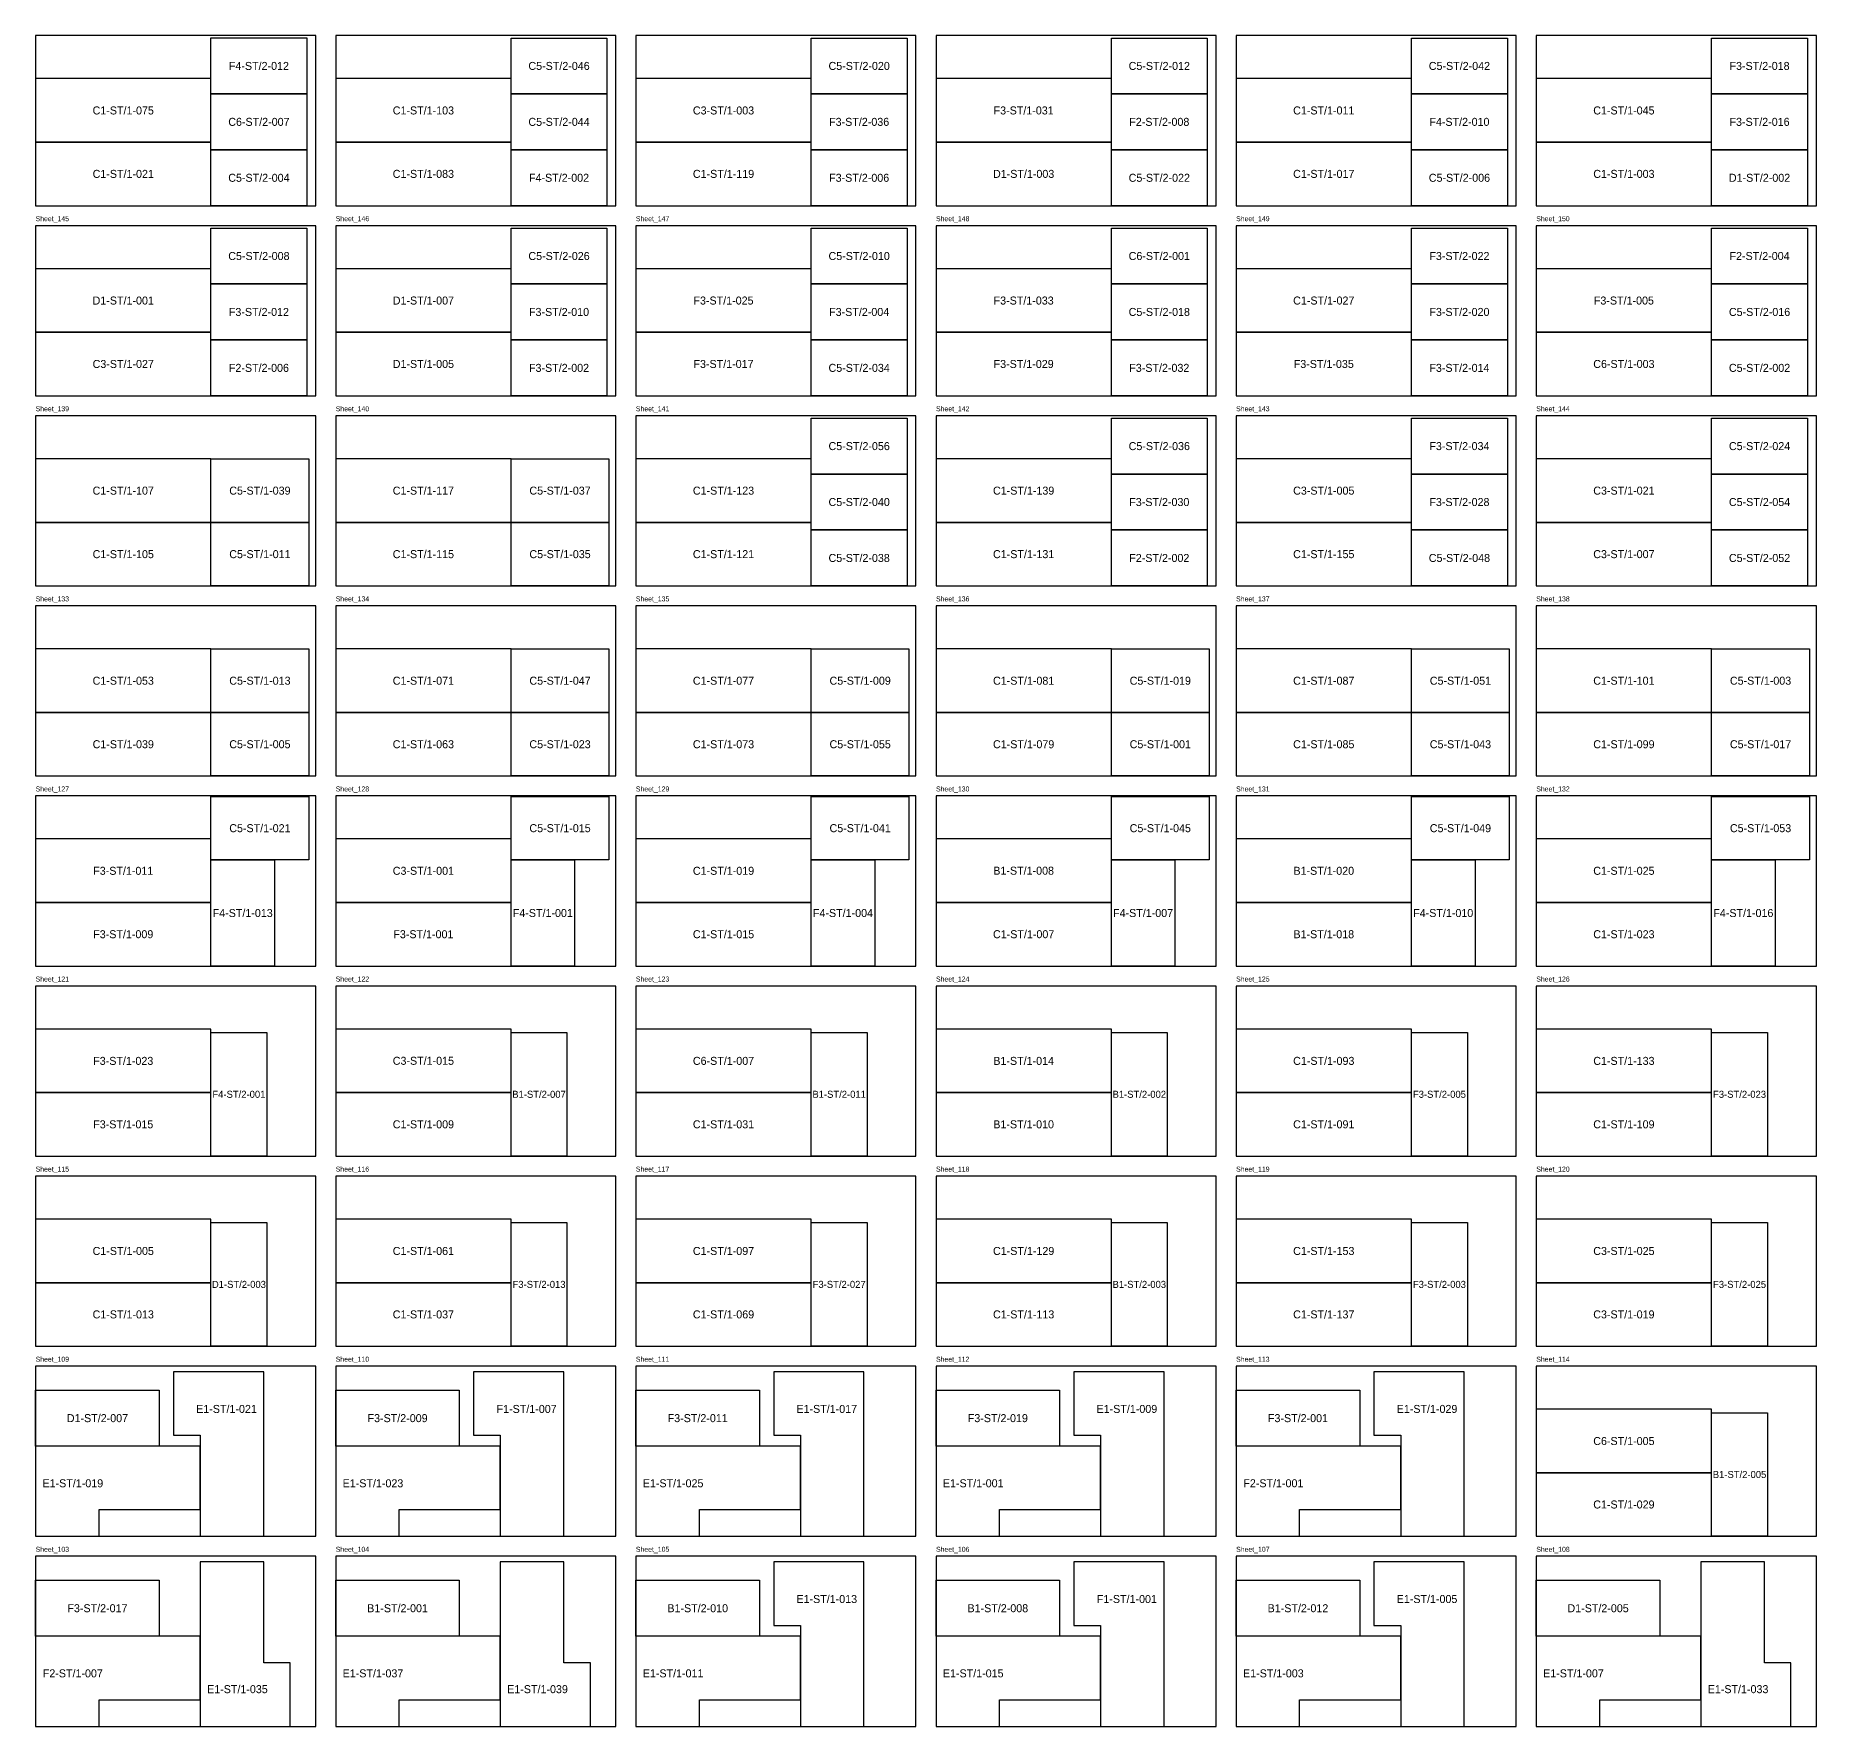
# Model space of a CAD drawing. Header units: millimetres. Extents: x 0 to 17800, y 0 to 64498.
# Drawn here: x 0 to 17800, y 32300 to 49200 of the extents above; entities that cross this region are included whole.
import ezdxf
from ezdxf.enums import TextEntityAlignment as Align

# ---------------------------------------------------------------- set-up
doc = ezdxf.new("R2010")
doc.units = ezdxf.units.MM
for name, color, linetype in [('NUMBERS', 7, 'Continuous'), ('OUTER', 7, 'Continuous'), ('SHEET_BORDER', 7, 'Continuous')]:
    doc.layers.add(name, color=color, linetype=linetype)

msp = doc.modelspace()

# ---------------------------------------------------------------- linework, layer by layer
at = {"layer": 'OUTER'}
for points in [[(1753, 49177), (2711, 49177), (2711, 48618), (1753, 48618), (1753, 49177)], [(4753, 49176), (5711, 49176), (5711, 48618), (4753, 48618), (4753, 49176)], [(7753, 49176), (8711, 49176), (8711, 48618), (7753, 48618), (7753, 49176)], [(11711, 48618), (10753, 48618), (10753, 49176), (11711, 49176), (11711, 48618)], [(13753, 49176), (14711, 49176), (14711, 48618), (13753, 48618), (13753, 49176)], [(16753, 49176), (17711, 49176), (17711, 48618), (16753, 48618), (16753, 49176)], [(0, 48135), (1753, 48135), (1753, 48770), (0, 48770), (0, 48135)], [(1753, 48618), (2711, 48618), (2711, 48059), (1753, 48059), (1753, 48618)], [(3000, 48135), (4753, 48135), (4753, 48770), (3000, 48770), (3000, 48135)], [(4753, 48618), (5711, 48618), (5711, 48059), (4753, 48059), (4753, 48618)], [(6000, 48135), (7753, 48135), (7753, 48770), (6000, 48770), (6000, 48135)], [(7753, 48618), (8711, 48618), (8711, 48059), (7753, 48059), (7753, 48618)], [(9000, 48135), (10753, 48135), (10753, 48770), (9000, 48770), (9000, 48135)], [(10753, 48618), (11711, 48618), (11711, 48059), (10753, 48059), (10753, 48618)], [(12000, 48135), (13753, 48135), (13753, 48770), (12000, 48770), (12000, 48135)], [(13753, 48618), (14711, 48618), (14711, 48059), (13753, 48059), (13753, 48618)], [(15000, 48135), (16753, 48135), (16753, 48770), (15000, 48770), (15000, 48135)], [(16753, 48618), (17711, 48618), (17711, 48059), (16753, 48059), (16753, 48618)], [(0, 47500), (1753, 47500), (1753, 48135), (0, 48135), (0, 47500)], [(3000, 47500), (4753, 47500), (4753, 48135), (3000, 48135), (3000, 47500)], [(6000, 47500), (7753, 47500), (7753, 48135), (6000, 48135), (6000, 47500)], [(9000, 47500), (10753, 47500), (10753, 48135), (9000, 48135), (9000, 47500)], [(12000, 47500), (13753, 47500), (13753, 48135), (12000, 48135), (12000, 47500)], [(15000, 47500), (16753, 47500), (16753, 48135), (15000, 48135), (15000, 47500)], [(1753, 48059), (2711, 48059), (2711, 47500), (1753, 47500), (1753, 48059)], [(4753, 48059), (5711, 48059), (5711, 47500), (4753, 47500), (4753, 48059)], [(7753, 48059), (8711, 48059), (8711, 47500), (7753, 47500), (7753, 48059)], [(10753, 48059), (11711, 48059), (11711, 47500), (10753, 47500), (10753, 48059)], [(13753, 48059), (14711, 48059), (14711, 47500), (13753, 47500), (13753, 48059)], [(16753, 48059), (17711, 48059), (17711, 47500), (16753, 47500), (16753, 48059)], [(1753, 47277), (2711, 47277), (2711, 46718), (1753, 46718), (1753, 47277)], [(4753, 47277), (5711, 47277), (5711, 46718), (4753, 46718), (4753, 47277)], [(7753, 47276), (8711, 47276), (8711, 46718), (7753, 46718), (7753, 47276)], [(10753, 47276), (11711, 47276), (11711, 46718), (10753, 46718), (10753, 47276)], [(14711, 46718), (13753, 46718), (13753, 47276), (14711, 47276), (14711, 46718)], [(16753, 47277), (17711, 47277), (17711, 46718), (16753, 46718), (16753, 47277)], [(0, 46235), (1753, 46235), (1753, 46870), (0, 46870), (0, 46235)], [(3000, 46235), (4753, 46235), (4753, 46870), (3000, 46870), (3000, 46235)], [(6000, 46235), (7753, 46235), (7753, 46870), (6000, 46870), (6000, 46235)], [(9000, 46235), (10753, 46235), (10753, 46870), (9000, 46870), (9000, 46235)], [(12000, 46235), (13753, 46235), (13753, 46870), (12000, 46870), (12000, 46235)], [(15000, 46235), (16753, 46235), (16753, 46870), (15000, 46870), (15000, 46235)], [(1753, 46718), (2711, 46718), (2711, 46159), (1753, 46159), (1753, 46718)], [(5711, 46159), (4753, 46159), (4753, 46718), (5711, 46718), (5711, 46159)], [(7753, 46718), (8711, 46718), (8711, 46159), (7753, 46159), (7753, 46718)], [(10753, 46718), (11711, 46718), (11711, 46159), (10753, 46159), (10753, 46718)], [(13753, 46718), (14711, 46718), (14711, 46159), (13753, 46159), (13753, 46718)], [(17711, 46159), (16753, 46159), (16753, 46718), (17711, 46718), (17711, 46159)], [(0, 45600), (1753, 45600), (1753, 46235), (0, 46235), (0, 45600)], [(1753, 46159), (2711, 46159), (2711, 45600), (1753, 45600), (1753, 46159)], [(3000, 45600), (4753, 45600), (4753, 46235), (3000, 46235), (3000, 45600)], [(5711, 45600), (4753, 45600), (4753, 46159), (5711, 46159), (5711, 45600)], [(6000, 45600), (7753, 45600), (7753, 46235), (6000, 46235), (6000, 45600)], [(7753, 46159), (8711, 46159), (8711, 45600), (7753, 45600), (7753, 46159)], [(9000, 45600), (10753, 45600), (10753, 46235), (9000, 46235), (9000, 45600)], [(10753, 46159), (11711, 46159), (11711, 45600), (10753, 45600), (10753, 46159)], [(12000, 45600), (13753, 45600), (13753, 46235), (12000, 46235), (12000, 45600)], [(13753, 46159), (14711, 46159), (14711, 45600), (13753, 45600), (13753, 46159)], [(15000, 45600), (16753, 45600), (16753, 46235), (15000, 46235), (15000, 45600)], [(16753, 46159), (17711, 46159), (17711, 45600), (16753, 45600), (16753, 46159)], [(7753, 45376), (8711, 45376), (8711, 44818), (7753, 44818), (7753, 45376)], [(10753, 45376), (11711, 45376), (11711, 44818), (10753, 44818), (10753, 45376)], [(13753, 45376), (14711, 45376), (14711, 44818), (13753, 44818), (13753, 45376)], [(16753, 45376), (17711, 45376), (17711, 44818), (16753, 44818), (16753, 45376)], [(0, 44335), (1753, 44335), (1753, 44970), (0, 44970), (0, 44335)], [(1753, 44970), (2730, 44970), (2730, 44335), (1753, 44335), (1753, 44970)], [(3000, 44335), (4753, 44335), (4753, 44970), (3000, 44970), (3000, 44335)], [(4753, 44970), (5730, 44970), (5730, 44335), (4753, 44335), (4753, 44970)], [(6000, 44335), (7753, 44335), (7753, 44970), (6000, 44970), (6000, 44335)], [(9000, 44335), (10753, 44335), (10753, 44970), (9000, 44970), (9000, 44335)], [(12000, 44335), (13753, 44335), (13753, 44970), (12000, 44970), (12000, 44335)], [(15000, 44335), (16753, 44335), (16753, 44970), (15000, 44970), (15000, 44335)], [(7753, 44818), (8711, 44818), (8711, 44259), (7753, 44259), (7753, 44818)], [(10753, 44818), (11711, 44818), (11711, 44259), (10753, 44259), (10753, 44818)], [(13753, 44818), (14711, 44818), (14711, 44259), (13753, 44259), (13753, 44818)], [(16753, 44818), (17711, 44818), (17711, 44259), (16753, 44259), (16753, 44818)], [(0, 43700), (1753, 43700), (1753, 44335), (0, 44335), (0, 43700)], [(1753, 44335), (2730, 44335), (2730, 43700), (1753, 43700), (1753, 44335)], [(3000, 43700), (4753, 43700), (4753, 44335), (3000, 44335), (3000, 43700)], [(4753, 44335), (5730, 44335), (5730, 43700), (4753, 43700), (4753, 44335)], [(6000, 43700), (7753, 43700), (7753, 44335), (6000, 44335), (6000, 43700)], [(9000, 43700), (10753, 43700), (10753, 44335), (9000, 44335), (9000, 43700)], [(12000, 43700), (13753, 43700), (13753, 44335), (12000, 44335), (12000, 43700)], [(15000, 43700), (16753, 43700), (16753, 44335), (15000, 44335), (15000, 43700)], [(7753, 44259), (8711, 44259), (8711, 43700), (7753, 43700), (7753, 44259)], [(10753, 44259), (11711, 44259), (11711, 43700), (10753, 43700), (10753, 44259)], [(13753, 44259), (14711, 44259), (14711, 43700), (13753, 43700), (13753, 44259)], [(16753, 44259), (17711, 44259), (17711, 43700), (16753, 43700), (16753, 44259)], [(0, 42435), (1753, 42435), (1753, 43070), (0, 43070), (0, 42435)], [(1753, 43070), (2730, 43070), (2730, 42435), (1753, 42435), (1753, 43070)], [(3000, 42435), (4753, 42435), (4753, 43070), (3000, 43070), (3000, 42435)], [(4753, 43070), (5730, 43070), (5730, 42435), (4753, 42435), (4753, 43070)], [(6000, 42435), (7753, 42435), (7753, 43070), (6000, 43070), (6000, 42435)], [(7753, 43070), (8730, 43070), (8730, 42435), (7753, 42435), (7753, 43070)], [(9000, 42435), (10753, 42435), (10753, 43070), (9000, 43070), (9000, 42435)], [(10753, 43070), (11730, 43070), (11730, 42435), (10753, 42435), (10753, 43070)], [(12000, 42435), (13753, 42435), (13753, 43070), (12000, 43070), (12000, 42435)], [(13753, 43070), (14730, 43070), (14730, 42435), (13753, 42435), (13753, 43070)], [(15000, 42435), (16753, 42435), (16753, 43070), (15000, 43070), (15000, 42435)], [(16753, 43070), (17730, 43070), (17730, 42435), (16753, 42435), (16753, 43070)], [(0, 41800), (1753, 41800), (1753, 42435), (0, 42435), (0, 41800)], [(1753, 42435), (2730, 42435), (2730, 41800), (1753, 41800), (1753, 42435)], [(3000, 41800), (4753, 41800), (4753, 42435), (3000, 42435), (3000, 41800)], [(4753, 42435), (5730, 42435), (5730, 41800), (4753, 41800), (4753, 42435)], [(6000, 41800), (7753, 41800), (7753, 42435), (6000, 42435), (6000, 41800)], [(7753, 42435), (8730, 42435), (8730, 41800), (7753, 41800), (7753, 42435)], [(9000, 41800), (10753, 41800), (10753, 42435), (9000, 42435), (9000, 41800)], [(10753, 42435), (11730, 42435), (11730, 41800), (10753, 41800), (10753, 42435)], [(12000, 41800), (13753, 41800), (13753, 42435), (12000, 42435), (12000, 41800)], [(13753, 42435), (14730, 42435), (14730, 41800), (13753, 41800), (13753, 42435)], [(15000, 41800), (16753, 41800), (16753, 42435), (15000, 42435), (15000, 41800)], [(16753, 42435), (17730, 42435), (17730, 41800), (16753, 41800), (16753, 42435)], [(1753, 41595), (2730, 41595), (2730, 40960), (1753, 40960), (1753, 41595)], [(4753, 41595), (5730, 41595), (5730, 40960), (4753, 40960), (4753, 41595)], [(7753, 41595), (8730, 41595), (8730, 40960), (7753, 40960), (7753, 41595)], [(10753, 41595), (11730, 41595), (11730, 40960), (10753, 40960), (10753, 41595)], [(13753, 41595), (14730, 41595), (14730, 40960), (13753, 40960), (13753, 41595)], [(16753, 41595), (17730, 41595), (17730, 40960), (16753, 40960), (16753, 41595)], [(0, 40535), (1753, 40535), (1753, 41170), (0, 41170), (0, 40535)], [(3000, 40535), (4753, 40535), (4753, 41170), (3000, 41170), (3000, 40535)], [(6000, 40535), (7753, 40535), (7753, 41170), (6000, 41170), (6000, 40535)], [(9000, 40536), (10753, 40536), (10753, 41170), (9000, 41170), (9000, 40536)], [(12000, 40535), (13753, 40535), (13753, 41170), (12000, 41170), (12000, 40535)], [(15000, 40535), (16753, 40535), (16753, 41170), (15000, 41170), (15000, 40535)], [(2388, 40960), (2388, 39900), (1753, 39900), (1753, 40960), (2388, 40960)], [(4753, 39900), (4753, 40960), (5388, 40960), (5388, 39900), (4753, 39900)], [(7753, 39900), (7753, 40960), (8388, 40960), (8388, 39900), (7753, 39900)], [(10753, 39900), (10753, 40960), (11388, 40960), (11388, 39900), (10753, 39900)], [(13753, 39900), (13753, 40960), (14388, 40960), (14388, 39900), (13753, 39900)], [(16753, 39900), (16753, 40960), (17388, 40960), (17388, 39900), (16753, 39900)], [(0, 39900), (1753, 39900), (1753, 40535), (0, 40535), (0, 39900)], [(3000, 39900), (4753, 39900), (4753, 40535), (3000, 40535), (3000, 39900)], [(6000, 39900), (7753, 39900), (7753, 40535), (6000, 40535), (6000, 39900)], [(9000, 39900), (10753, 39900), (10753, 40535), (9000, 40535), (9000, 39900)], [(12000, 39900), (13753, 39900), (13753, 40535), (12000, 40535), (12000, 39900)], [(15000, 39900), (16753, 39900), (16753, 40535), (15000, 40535), (15000, 39900)], [(0, 38635), (1753, 38635), (1753, 39270), (0, 39270), (0, 38635)], [(1753, 38000), (1753, 39235), (2311, 39235), (2311, 38000), (1753, 38000)], [(3000, 38635), (4753, 38635), (4753, 39270), (3000, 39270), (3000, 38635)], [(4753, 38000), (4753, 39235), (5311, 39235), (5311, 38000), (4753, 38000)], [(6000, 38635), (7753, 38635), (7753, 39270), (6000, 39270), (6000, 38635)], [(7753, 38000), (7753, 39235), (8311, 39235), (8311, 38000), (7753, 38000)], [(9000, 38635), (10753, 38635), (10753, 39270), (9000, 39270), (9000, 38635)], [(10753, 38000), (10753, 39235), (11311, 39235), (11311, 38000), (10753, 38000)], [(12000, 38635), (13753, 38635), (13753, 39270), (12000, 39270), (12000, 38635)], [(13753, 38000), (13753, 39235), (14312, 39235), (14312, 38000), (13753, 38000)], [(15000, 38635), (16753, 38635), (16753, 39270), (15000, 39270), (15000, 38635)], [(16753, 38000), (16753, 39235), (17312, 39235), (17312, 38000), (16753, 38000)], [(0, 38000), (1753, 38000), (1753, 38635), (0, 38635), (0, 38000)], [(4753, 38635), (3000, 38635), (3000, 38000), (4753, 38000), (4753, 38635)], [(6000, 38000), (7753, 38000), (7753, 38635), (6000, 38635), (6000, 38000)], [(9000, 38000), (10753, 38000), (10753, 38635), (9000, 38635), (9000, 38000)], [(12000, 38000), (13753, 38000), (13753, 38635), (12000, 38635), (12000, 38000)], [(15000, 38000), (16753, 38000), (16753, 38635), (15000, 38635), (15000, 38000)], [(0, 36735), (1753, 36735), (1753, 37370), (0, 37370), (0, 36735)], [(1753, 36100), (1753, 37335), (2311, 37335), (2311, 36100), (1753, 36100)], [(3000, 36735), (4753, 36735), (4753, 37370), (3000, 37370), (3000, 36735)], [(4753, 36100), (4753, 37335), (5311, 37335), (5311, 36100), (4753, 36100)], [(6000, 36735), (7753, 36735), (7753, 37370), (6000, 37370), (6000, 36735)], [(7753, 36100), (7753, 37335), (8311, 37335), (8311, 36100), (7753, 36100)], [(9000, 36735), (10753, 36735), (10753, 37370), (9000, 37370), (9000, 36735)], [(11311, 37335), (11311, 36100), (10753, 36100), (10753, 37335), (11311, 37335)], [(12000, 36735), (13753, 36735), (13753, 37370), (12000, 37370), (12000, 36735)], [(13753, 36100), (13753, 37335), (14311, 37335), (14311, 36100), (13753, 36100)], [(15000, 36735), (16753, 36735), (16753, 37370), (15000, 37370), (15000, 36735)], [(17312, 37335), (17312, 36100), (16753, 36100), (16753, 37335), (17312, 37335)], [(0, 36100), (1753, 36100), (1753, 36735), (0, 36735), (0, 36100)], [(3000, 36100), (4753, 36100), (4753, 36735), (3000, 36735), (3000, 36100)], [(6000, 36100), (7753, 36100), (7753, 36735), (6000, 36735), (6000, 36100)], [(9000, 36100), (10753, 36100), (10753, 36735), (9000, 36735), (9000, 36100)], [(12000, 36100), (13753, 36100), (13753, 36735), (12000, 36735), (12000, 36100)], [(15000, 36100), (16753, 36100), (16753, 36735), (15000, 36735), (15000, 36100)], [(2280, 35845), (1378, 35845), (1378, 35210), (1645, 35210), (1645, 34200), (2280, 34200), (2280, 35845)], [(5280, 35845), (4378, 35845), (4378, 35210), (4645, 35210), (4645, 34200), (5280, 34200), (5280, 35845)], [(8280, 35845), (7378, 35845), (7378, 35210), (7645, 35210), (7645, 34200), (8280, 34200), (8280, 35845)], [(11280, 35845), (10378, 35845), (10378, 35210), (10645, 35210), (10645, 34200), (11280, 34200), (11280, 35845)], [(14280, 35845), (13378, 35845), (13378, 35210), (13645, 35210), (13645, 34200), (14280, 34200), (14280, 35845)], [(0, 35660), (1235, 35660), (1235, 35102), (0, 35102), (0, 35660)], [(3000, 35660), (4235, 35660), (4235, 35102), (3000, 35102), (3000, 35660)], [(6000, 35660), (7235, 35660), (7235, 35102), (6000, 35102), (6000, 35660)], [(9000, 35660), (10235, 35660), (10235, 35102), (9000, 35102), (9000, 35660)], [(12000, 35660), (13235, 35660), (13235, 35102), (12000, 35102), (12000, 35660)], [(15000, 34835), (16753, 34835), (16753, 35470), (15000, 35470), (15000, 34835)], [(16753, 34200), (16753, 35435), (17311, 35435), (17311, 34200), (16753, 34200)], [(0, 35102), (0, 34200), (635, 34200), (635, 34467), (1645, 34467), (1645, 35102), (0, 35102)], [(3000, 35102), (3000, 34200), (3635, 34200), (3635, 34467), (4645, 34467), (4645, 35102), (3000, 35102)], [(6000, 35102), (6000, 34200), (6635, 34200), (6635, 34467), (7645, 34467), (7645, 35102), (6000, 35102)], [(9000, 35102), (9000, 34200), (9635, 34200), (9635, 34467), (10645, 34467), (10645, 35102), (9000, 35102)], [(12000, 35102), (12000, 34200), (12635, 34200), (12635, 34467), (13645, 34467), (13645, 35102), (12000, 35102)], [(15000, 34200), (16753, 34200), (16753, 34835), (15000, 34835), (15000, 34200)], [(1645, 32300), (2546, 32300), (2546, 32935), (2280, 32935), (2280, 33945), (1645, 33945), (1645, 32300)], [(4645, 32300), (5546, 32300), (5546, 32935), (5280, 32935), (5280, 33945), (4645, 33945), (4645, 32300)], [(8280, 33945), (7378, 33945), (7378, 33310), (7645, 33310), (7645, 32300), (8280, 32300), (8280, 33945)], [(11280, 33945), (10378, 33945), (10378, 33310), (10645, 33310), (10645, 32300), (11280, 32300), (11280, 33945)], [(14280, 33945), (13378, 33945), (13378, 33310), (13645, 33310), (13645, 32300), (14280, 32300), (14280, 33945)], [(16645, 32300), (17546, 32300), (17546, 32935), (17280, 32935), (17280, 33945), (16645, 33945), (16645, 32300)], [(0, 33760), (1235, 33760), (1235, 33202), (0, 33202), (0, 33760)], [(3000, 33760), (4235, 33760), (4235, 33202), (3000, 33202), (3000, 33760)], [(7235, 33202), (6000, 33202), (6000, 33760), (7235, 33760), (7235, 33202)], [(9000, 33760), (10235, 33760), (10235, 33202), (9000, 33202), (9000, 33760)], [(13235, 33202), (12000, 33202), (12000, 33760), (13235, 33760), (13235, 33202)], [(15000, 33760), (16235, 33760), (16235, 33202), (15000, 33202), (15000, 33760)], [(0, 33202), (0, 32300), (635, 32300), (635, 32567), (1645, 32567), (1645, 33202), (0, 33202)], [(3000, 33202), (3000, 32300), (3635, 32300), (3635, 32567), (4645, 32567), (4645, 33202), (3000, 33202)], [(6000, 33202), (6000, 32300), (6635, 32300), (6635, 32567), (7645, 32567), (7645, 33202), (6000, 33202)], [(9000, 33202), (9000, 32300), (9635, 32300), (9635, 32567), (10645, 32567), (10645, 33202), (9000, 33202)], [(12000, 33202), (12000, 32300), (12635, 32300), (12635, 32567), (13645, 32567), (13645, 33202), (12000, 33202)], [(15000, 33202), (15000, 32300), (15635, 32300), (15635, 32567), (16645, 32567), (16645, 33202), (15000, 33202)]]:
    msp.add_lwpolyline(points, dxfattribs=at)
at = {"layer": 'SHEET_BORDER', "color": 1}
for points in [[(0, 47500), (2800, 47500), (2800, 49200), (0, 49200), (0, 47500)], [(3000, 47500), (5800, 47500), (5800, 49200), (3000, 49200), (3000, 47500)], [(6000, 47500), (8800, 47500), (8800, 49200), (6000, 49200), (6000, 47500)], [(9000, 47500), (11800, 47500), (11800, 49200), (9000, 49200), (9000, 47500)], [(12000, 47500), (14800, 47500), (14800, 49200), (12000, 49200), (12000, 47500)], [(15000, 47500), (17800, 47500), (17800, 49200), (15000, 49200), (15000, 47500)], [(0, 45600), (2800, 45600), (2800, 47300), (0, 47300), (0, 45600)], [(3000, 45600), (5800, 45600), (5800, 47300), (3000, 47300), (3000, 45600)], [(6000, 45600), (8800, 45600), (8800, 47300), (6000, 47300), (6000, 45600)], [(9000, 45600), (11800, 45600), (11800, 47300), (9000, 47300), (9000, 45600)], [(12000, 45600), (14800, 45600), (14800, 47300), (12000, 47300), (12000, 45600)], [(15000, 45600), (17800, 45600), (17800, 47300), (15000, 47300), (15000, 45600)], [(0, 43700), (2800, 43700), (2800, 45400), (0, 45400), (0, 43700)], [(3000, 43700), (5800, 43700), (5800, 45400), (3000, 45400), (3000, 43700)], [(6000, 43700), (8800, 43700), (8800, 45400), (6000, 45400), (6000, 43700)], [(9000, 43700), (11800, 43700), (11800, 45400), (9000, 45400), (9000, 43700)], [(12000, 43700), (14800, 43700), (14800, 45400), (12000, 45400), (12000, 43700)], [(15000, 43700), (17800, 43700), (17800, 45400), (15000, 45400), (15000, 43700)], [(0, 41800), (2800, 41800), (2800, 43500), (0, 43500), (0, 41800)], [(3000, 41800), (5800, 41800), (5800, 43500), (3000, 43500), (3000, 41800)], [(6000, 41800), (8800, 41800), (8800, 43500), (6000, 43500), (6000, 41800)], [(9000, 41800), (11800, 41800), (11800, 43500), (9000, 43500), (9000, 41800)], [(12000, 41800), (14800, 41800), (14800, 43500), (12000, 43500), (12000, 41800)], [(15000, 41800), (17800, 41800), (17800, 43500), (15000, 43500), (15000, 41800)], [(0, 39900), (2800, 39900), (2800, 41600), (0, 41600), (0, 39900)], [(3000, 39900), (5800, 39900), (5800, 41600), (3000, 41600), (3000, 39900)], [(6000, 39900), (8800, 39900), (8800, 41600), (6000, 41600), (6000, 39900)], [(9000, 39900), (11800, 39900), (11800, 41600), (9000, 41600), (9000, 39900)], [(12000, 39900), (14800, 39900), (14800, 41600), (12000, 41600), (12000, 39900)], [(15000, 39900), (17800, 39900), (17800, 41600), (15000, 41600), (15000, 39900)], [(0, 38000), (2800, 38000), (2800, 39700), (0, 39700), (0, 38000)], [(3000, 38000), (5800, 38000), (5800, 39700), (3000, 39700), (3000, 38000)], [(6000, 38000), (8800, 38000), (8800, 39700), (6000, 39700), (6000, 38000)], [(9000, 38000), (11800, 38000), (11800, 39700), (9000, 39700), (9000, 38000)], [(12000, 38000), (14800, 38000), (14800, 39700), (12000, 39700), (12000, 38000)], [(15000, 38000), (17800, 38000), (17800, 39700), (15000, 39700), (15000, 38000)], [(0, 36100), (2800, 36100), (2800, 37800), (0, 37800), (0, 36100)], [(3000, 36100), (5800, 36100), (5800, 37800), (3000, 37800), (3000, 36100)], [(6000, 36100), (8800, 36100), (8800, 37800), (6000, 37800), (6000, 36100)], [(9000, 36100), (11800, 36100), (11800, 37800), (9000, 37800), (9000, 36100)], [(12000, 36100), (14800, 36100), (14800, 37800), (12000, 37800), (12000, 36100)], [(15000, 36100), (17800, 36100), (17800, 37800), (15000, 37800), (15000, 36100)], [(0, 34200), (2800, 34200), (2800, 35900), (0, 35900), (0, 34200)], [(3000, 34200), (5800, 34200), (5800, 35900), (3000, 35900), (3000, 34200)], [(6000, 34200), (8800, 34200), (8800, 35900), (6000, 35900), (6000, 34200)], [(9000, 34200), (11800, 34200), (11800, 35900), (9000, 35900), (9000, 34200)], [(12000, 34200), (14800, 34200), (14800, 35900), (12000, 35900), (12000, 34200)], [(15000, 34200), (17800, 34200), (17800, 35900), (15000, 35900), (15000, 34200)], [(0, 32300), (2800, 32300), (2800, 34000), (0, 34000), (0, 32300)], [(3000, 32300), (5800, 32300), (5800, 34000), (3000, 34000), (3000, 32300)], [(6000, 32300), (8800, 32300), (8800, 34000), (6000, 34000), (6000, 32300)], [(9000, 32300), (11800, 32300), (11800, 34000), (9000, 34000), (9000, 32300)], [(12000, 32300), (14800, 32300), (14800, 34000), (12000, 34000), (12000, 32300)], [(15000, 32300), (17800, 32300), (17800, 34000), (15000, 34000), (15000, 32300)]]:
    msp.add_lwpolyline(points, dxfattribs=at)

# ---------------------------------------------------------------- texts
at = {"layer": 'NUMBERS'}
for s, height, p in [('F4-ST/2-012', 80, (2232, 48897)), ('C5-ST/2-046', 80, (5232, 48897)), ('C5-ST/2-020', 80, (8232, 48897)), ('C5-ST/2-012', 80, (11232, 48897)), ('C5-ST/2-042', 80, (14232, 48897)), ('F3-ST/2-018', 80, (17232, 48897)), ('C1-ST/1-075', 80, (876, 48452)), ('C1-ST/1-103', 80, (3876, 48452)), ('C3-ST/1-003', 80, (6876, 48452)), ('F3-ST/1-031', 80, (9876, 48452)), ('C1-ST/1-011', 80, (12876, 48452)), ('C1-ST/1-045', 80, (15876, 48452)), ('C6-ST/2-007', 80, (2232, 48338)), ('C5-ST/2-044', 80, (5232, 48338)), ('F3-ST/2-036', 80, (8232, 48338)), ('F2-ST/2-008', 80, (11232, 48338)), ('F4-ST/2-010', 80, (14232, 48338)), ('F3-ST/2-016', 80, (17232, 48338)), ('C1-ST/1-021', 80, (876, 47818)), ('C5-ST/2-004', 80, (2232, 47779)), ('C1-ST/1-083', 80, (3876, 47818)), ('F4-ST/2-002', 80, (5232, 47779)), ('C1-ST/1-119', 80, (6876, 47818)), ('F3-ST/2-006', 80, (8232, 47779)), ('D1-ST/1-003', 80, (9876, 47818)), ('C5-ST/2-022', 80, (11232, 47779)), ('C1-ST/1-017', 80, (12876, 47818)), ('C5-ST/2-006', 80, (14232, 47779)), ('C1-ST/1-003', 80, (15876, 47818)), ('D1-ST/2-002', 80, (17232, 47779)), ('C5-ST/2-008', 80, (2232, 46997)), ('C5-ST/2-026', 80, (5232, 46997)), ('C5-ST/2-010', 80, (8232, 46997)), ('C6-ST/2-001', 80, (11232, 46997)), ('F3-ST/2-022', 80, (14232, 46997)), ('F2-ST/2-004', 80, (17232, 46997)), ('D1-ST/1-001', 80, (876, 46552)), ('F3-ST/2-012', 80, (2232, 46438)), ('D1-ST/1-007', 80, (3876, 46552)), ('F3-ST/2-010', 80, (5232, 46438)), ('F3-ST/1-025', 80, (6876, 46552)), ('F3-ST/2-004', 80, (8232, 46438)), ('F3-ST/1-033', 80, (9876, 46552)), ('C5-ST/2-018', 80, (11232, 46438)), ('C1-ST/1-027', 80, (12876, 46552)), ('F3-ST/2-020', 80, (14232, 46438)), ('F3-ST/1-005', 80, (15876, 46552)), ('C5-ST/2-016', 80, (17232, 46438)), ('C3-ST/1-027', 80, (876, 45918)), ('D1-ST/1-005', 80, (3876, 45918)), ('F3-ST/1-017', 80, (6876, 45918)), ('F3-ST/1-029', 80, (9876, 45918)), ('F3-ST/1-035', 80, (12876, 45918)), ('C6-ST/1-003', 80, (15876, 45918)), ('F2-ST/2-006', 80, (2232, 45879)), ('F3-ST/2-002', 80, (5232, 45879)), ('C5-ST/2-034', 80, (8232, 45879)), ('F3-ST/2-032', 80, (11232, 45879)), ('F3-ST/2-014', 80, (14232, 45879)), ('C5-ST/2-002', 80, (17232, 45879)), ('C5-ST/2-056', 80, (8232, 45097)), ('C5-ST/2-036', 80, (11232, 45097)), ('F3-ST/2-034', 80, (14232, 45097)), ('C5-ST/2-024', 80, (17232, 45097)), ('C1-ST/1-107', 80, (876, 44652)), ('C5-ST/1-039', 80, (2242, 44652)), ('C1-ST/1-117', 80, (3876, 44652)), ('C5-ST/1-037', 80, (5242, 44652)), ('C1-ST/1-123', 80, (6876, 44652)), ('C1-ST/1-139', 80, (9876, 44652)), ('C3-ST/1-005', 80, (12876, 44652)), ('C3-ST/1-021', 80, (15876, 44652)), ('C5-ST/2-040', 80, (8232, 44538)), ('F3-ST/2-030', 80, (11232, 44538)), ('F3-ST/2-028', 80, (14232, 44538)), ('C5-ST/2-054', 80, (17232, 44538)), ('C1-ST/1-105', 80, (876, 44017)), ('C5-ST/1-011', 80, (2242, 44017)), ('C1-ST/1-115', 80, (3876, 44017)), ('C5-ST/1-035', 80, (5242, 44017)), ('C1-ST/1-121', 80, (6876, 44017)), ('C5-ST/2-038', 80, (8232, 43979)), ('C1-ST/1-131', 80, (9876, 44017)), ('F2-ST/2-002', 80, (11232, 43979)), ('C1-ST/1-155', 80, (12876, 44017)), ('C5-ST/2-048', 80, (14232, 43979)), ('C3-ST/1-007', 80, (15876, 44017)), ('C5-ST/2-052', 80, (17232, 43979)), ('C1-ST/1-053', 80, (876, 42752)), ('C5-ST/1-013', 80, (2242, 42752)), ('C1-ST/1-071', 80, (3876, 42752)), ('C5-ST/1-047', 80, (5242, 42752)), ('C1-ST/1-077', 80, (6876, 42752)), ('C5-ST/1-009', 80, (8242, 42752)), ('C1-ST/1-081', 80, (9876, 42752)), ('C5-ST/1-019', 80, (11242, 42752)), ('C1-ST/1-087', 80, (12876, 42752)), ('C5-ST/1-051', 80, (14242, 42752)), ('C1-ST/1-101', 80, (15876, 42752)), ('C5-ST/1-003', 80, (17242, 42752)), ('C1-ST/1-039', 80, (876, 42117)), ('C5-ST/1-005', 80, (2242, 42117)), ('C1-ST/1-063', 80, (3876, 42117)), ('C5-ST/1-023', 80, (5242, 42117)), ('C1-ST/1-073', 80, (6876, 42117)), ('C5-ST/1-055', 80, (8242, 42117)), ('C1-ST/1-079', 80, (9876, 42117)), ('C5-ST/1-001', 80, (11242, 42117)), ('C1-ST/1-085', 80, (12876, 42117)), ('C5-ST/1-043', 80, (14242, 42117)), ('C1-ST/1-099', 80, (15876, 42117)), ('C5-ST/1-017', 80, (17242, 42117)), ('C5-ST/1-021', 80, (2242, 41278)), ('C5-ST/1-015', 80, (5242, 41278)), ('C5-ST/1-041', 80, (8242, 41278)), ('C5-ST/1-045', 80, (11242, 41278)), ('C5-ST/1-049', 80, (14242, 41278)), ('C5-ST/1-053', 80, (17242, 41278)), ('F3-ST/1-011', 80, (876, 40852)), ('C3-ST/1-001', 80, (3876, 40852)), ('C1-ST/1-019', 80, (6876, 40852)), ('B1-ST/1-008', 80, (9876, 40853)), ('B1-ST/1-020', 80, (12876, 40852)), ('C1-ST/1-025', 80, (15876, 40852)), ('F4-ST/1-013', 80, (2070, 40430)), ('F4-ST/1-001', 80, (5070, 40430)), ('F4-ST/1-004', 80, (8070, 40430)), ('F4-ST/1-007', 80, (11070, 40430)), ('F4-ST/1-010', 80, (14070, 40430)), ('F4-ST/1-016', 80, (17070, 40430)), ('F3-ST/1-009', 80, (876, 40218)), ('F3-ST/1-001', 80, (3876, 40218)), ('C1-ST/1-015', 80, (6876, 40218)), ('C1-ST/1-007', 80, (9876, 40218)), ('B1-ST/1-018', 80, (12876, 40218)), ('C1-ST/1-023', 80, (15876, 40218)), ('F3-ST/1-023', 80, (876, 38952)), ('C3-ST/1-015', 80, (3876, 38953)), ('C6-ST/1-007', 80, (6876, 38952)), ('B1-ST/1-014', 80, (9876, 38952)), ('C1-ST/1-093', 80, (12876, 38952)), ('C1-ST/1-133', 80, (15876, 38952)), ('F4-ST/2-001', 70.56, (2032, 38618)), ('B1-ST/2-007', 70.56, (5032, 38618)), ('B1-ST/2-011', 70.56, (8032, 38618)), ('B1-ST/2-002', 70.56, (11032, 38618)), ('F3-ST/2-005', 70.56, (14032, 38618)), ('F3-ST/2-023', 70.56, (17032, 38618)), ('F3-ST/1-015', 80, (876, 38318)), ('C1-ST/1-009', 80, (3876, 38318)), ('C1-ST/1-031', 80, (6876, 38318)), ('B1-ST/1-010', 80, (9876, 38318)), ('C1-ST/1-091', 80, (12876, 38318)), ('C1-ST/1-109', 80, (15876, 38318)), ('C1-ST/1-005', 80, (876, 37052)), ('C1-ST/1-061', 80, (3876, 37052)), ('C1-ST/1-097', 80, (6876, 37052)), ('C1-ST/1-129', 80, (9876, 37052)), ('C1-ST/1-153', 80, (12876, 37052)), ('C3-ST/1-025', 80, (15876, 37052)), ('D1-ST/2-003', 70.56, (2032, 36718)), ('F3-ST/2-013', 70.56, (5032, 36718)), ('F3-ST/2-027', 70.56, (8032, 36718)), ('B1-ST/2-003', 70.56, (11032, 36718)), ('F3-ST/2-003', 70.56, (14032, 36718)), ('F3-ST/2-025', 70.56, (17032, 36718)), ('C1-ST/1-013', 80, (876, 36418)), ('C1-ST/1-037', 80, (3876, 36418)), ('C1-ST/1-069', 80, (6876, 36418)), ('C1-ST/1-113', 80, (9876, 36418)), ('C1-ST/1-137', 80, (12876, 36418)), ('C3-ST/1-019', 80, (15876, 36418)), ('D1-ST/2-007', 80, (618, 35381)), ('E1-ST/1-021', 80, (1908, 35473)), ('F3-ST/2-009', 80, (3618, 35381)), ('F1-ST/1-007', 80, (4908, 35473)), ('F3-ST/2-011', 80, (6618, 35381)), ('E1-ST/1-017', 80, (7908, 35473)), ('F3-ST/2-019', 80, (9618, 35381)), ('E1-ST/1-009', 80, (10908, 35473)), ('F3-ST/2-001', 80, (12618, 35381)), ('E1-ST/1-029', 80, (13908, 35473)), ('C6-ST/1-005', 80, (15876, 35152)), ('E1-ST/1-019', 80, (372, 34730)), ('E1-ST/1-023', 80, (3372, 34730)), ('E1-ST/1-025', 80, (6372, 34730)), ('E1-ST/1-001', 80, (9372, 34730)), ('F2-ST/1-001', 80, (12372, 34730)), ('B1-ST/2-005', 70.56, (17032, 34818)), ('C1-ST/1-029', 80, (15876, 34518)), ('F3-ST/2-017', 80, (618, 33481)), ('B1-ST/2-001', 80, (3618, 33481)), ('B1-ST/2-010', 80, (6618, 33481)), ('E1-ST/1-013', 80, (7908, 33573)), ('B1-ST/2-008', 80, (9618, 33481)), ('F1-ST/1-001', 80, (10908, 33573)), ('B1-ST/2-012', 80, (12618, 33481)), ('E1-ST/1-005', 80, (13908, 33573)), ('D1-ST/2-005', 80, (15618, 33481)), ('F2-ST/1-007', 80, (372, 32830)), ('E1-ST/1-037', 80, (3372, 32830)), ('E1-ST/1-011', 80, (6372, 32830)), ('E1-ST/1-015', 80, (9372, 32830)), ('E1-ST/1-003', 80, (12372, 32830)), ('E1-ST/1-007', 80, (15372, 32830)), ('E1-ST/1-035', 80, (2017, 32672)), ('E1-ST/1-039', 80, (5017, 32672)), ('E1-ST/1-033', 80, (17017, 32672))]:
    msp.add_text(s, height=height, dxfattribs=at).set_placement(p, align=Align.MIDDLE_CENTER)
at = {"layer": 'SHEET_BORDER', "color": 1}
for s, p in [('Sheet_145', (0, 47330)), ('Sheet_146', (3000, 47330)), ('Sheet_147', (6000, 47330)), ('Sheet_148', (9000, 47330)), ('Sheet_149', (12000, 47330)), ('Sheet_150', (15000, 47330)), ('Sheet_139', (0, 45430)), ('Sheet_140', (3000, 45430)), ('Sheet_141', (6000, 45430)), ('Sheet_142', (9000, 45430)), ('Sheet_143', (12000, 45430)), ('Sheet_144', (15000, 45430)), ('Sheet_133', (0, 43530)), ('Sheet_134', (3000, 43530)), ('Sheet_135', (6000, 43530)), ('Sheet_136', (9000, 43530)), ('Sheet_137', (12000, 43530)), ('Sheet_138', (15000, 43530)), ('Sheet_127', (0, 41630)), ('Sheet_128', (3000, 41630)), ('Sheet_129', (6000, 41630)), ('Sheet_130', (9000, 41630)), ('Sheet_131', (12000, 41630)), ('Sheet_132', (15000, 41630)), ('Sheet_121', (0, 39730)), ('Sheet_122', (3000, 39730)), ('Sheet_123', (6000, 39730)), ('Sheet_124', (9000, 39730)), ('Sheet_125', (12000, 39730)), ('Sheet_126', (15000, 39730)), ('Sheet_115', (0, 37830)), ('Sheet_116', (3000, 37830)), ('Sheet_117', (6000, 37830)), ('Sheet_118', (9000, 37830)), ('Sheet_119', (12000, 37830)), ('Sheet_120', (15000, 37830)), ('Sheet_109', (0, 35930)), ('Sheet_110', (3000, 35930)), ('Sheet_111', (6000, 35930)), ('Sheet_112', (9000, 35930)), ('Sheet_113', (12000, 35930)), ('Sheet_114', (15000, 35930)), ('Sheet_103', (0, 34030)), ('Sheet_104', (3000, 34030)), ('Sheet_105', (6000, 34030)), ('Sheet_106', (9000, 34030)), ('Sheet_107', (12000, 34030)), ('Sheet_108', (15000, 34030))]:
    msp.add_text(s, height=50, dxfattribs=at).set_placement(p, align=Align.BOTTOM_LEFT)

doc.saveas('drawing.dxf')
